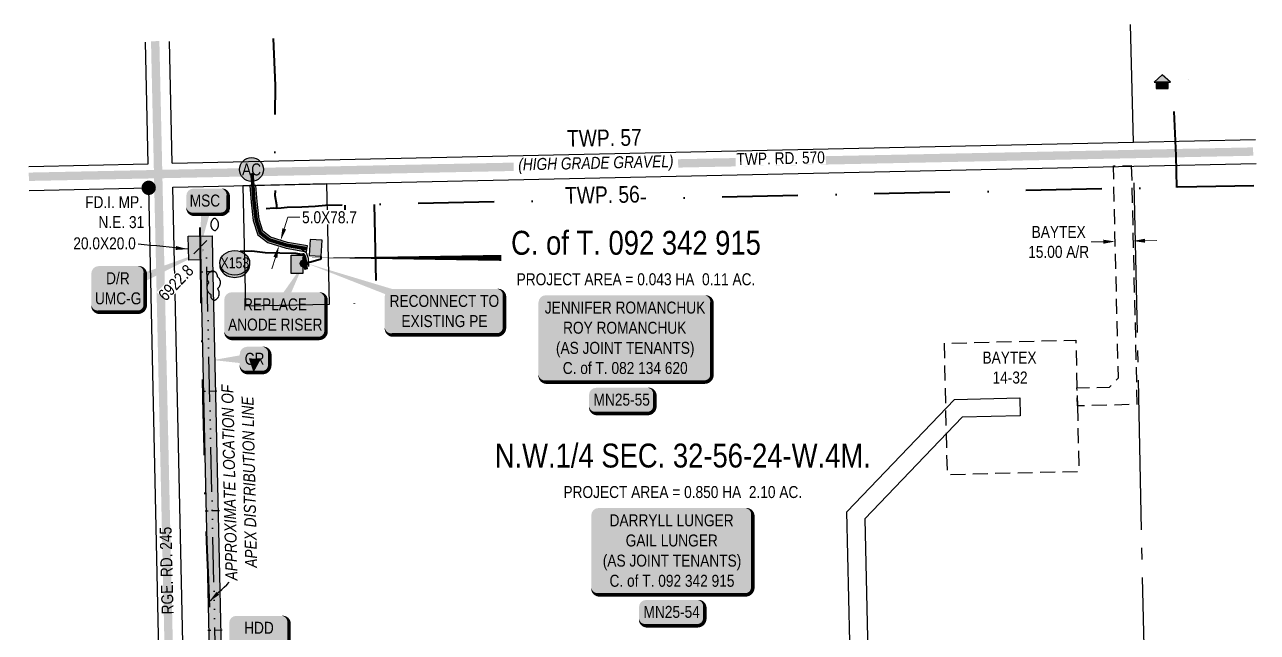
# Model space of a CAD drawing. Extents: x 88833 to 97610, y 5963373 to 5974710.
# Drawn here: x 95415 to 96446, y 5969589 to 5970097 of the extents above; entities that cross this region are included whole.
import ezdxf
from ezdxf.enums import TextEntityAlignment as Align

# ---------------------------------------------------------------- set-up
doc = ezdxf.new("R2010")
doc.units = 0
doc.header["$LTSCALE"] = 5
doc.header["$PDSIZE"] = 5
for name, pattern in [('0', [1, 1, 0]), ('COOP2', [10, 5, -1, 0, -1, 0, -1, 0, -1, 0, -1]), ('DASHDOT', [25.4, 12.7, -6.35, 0, -6.35]), ('foc-ACCESSROAD', [3.75, 2.5, -1.25]), ('foc-QUARTERLINE', [33, 25, -3, 2, -3]), ('foc-TIELINE', [1.875, 1.25, -0.625])]:
    doc.linetypes.add(name, pattern=pattern)
doc.layers.get('Defpoints').update_dxf_attribs({"color": 9})
for name, color, linetype in [('AS-OWNER', 7, 'Continuous'), ('AS-RESIDENCE', 14, 'Continuous'), ('AS-ROADS', 254, 'Continuous'), ('AS-SYMBOL', 7, 'Continuous'), ('AS-TELEPHONE', 224, 'foc-TEL'), ('C-SYMBOL', 7, 'Continuous'), ('CG-NOTES', 7, 'Continuous'), ('D-TXT', 6, 'Continuous'), ('F-AR', 190, 'foc-ACCESSROAD'), ('F-RW', 190, 'Continuous'), ('F-WS', 190, 'foc-ACCESSROAD'), ('L-AREAREQUIRED', 7, 'Continuous'), ('L-MON', 1, 'Continuous'), ('L-QSEC', 8, 'foc-QUARTERLINE'), ('L-ROAD-T', 7, 'Continuous'), ('L-SEC', 7, 'Continuous'), ('L-TITLEDB', 4, 'Continuous'), ('P-APEX RECON PAY ITEMS', 240, 'Continuous'), ('P-APEX RECON-10m BUFFER', 51, 'COOP2'), ('P-APEX RECON-LINE LIST', 240, 'Continuous'), ('P-APEX RECON-URBAN', 30, 'COOP2'), ('P-APEX RECON-WORK AREA', 104, 'Continuous'), ('P-BUFFER-PURPLE', 187, 'foc-TIELINE'), ('P-BUFFER-PURPLE-T', 187, 'Continuous'), ('P-CROSSINGS', 250, 'Continuous'), ('T-BUSH', 110, '0')]:
    doc.layers.add(name, color=color, linetype=linetype)
for name, color, linetype, lineweight in [('AS-RECON EXISTING', 151, 'DASHDOT', 40), ('AS-RECON EXISTING-T', 151, 'Continuous', 40), ('F-AR-T', 190, 'Continuous', 9), ('F-WS-T', 190, 'Continuous', 9), ('P-APEX RECON-TWS-T', 104, 'Continuous', 9), ('T-TEXT', 48, 'Continuous', 18)]:
    doc.layers.add(name, color=color, linetype=linetype, lineweight=lineweight)
doc.layers.add('AS-STRUCTURE', color=7, linetype='Continuous', lineweight=30, true_color=0x595959)
doc.layers.add('AS-STRUCTURE-H', color=7, linetype='Continuous', true_color=0xa8a8a8)
doc.styles.add('1.8', font='ARIALN.TTF', dxfattribs={"height": 2})
doc.styles.add('100L', font='ARIALN.TTF', dxfattribs={"height": 10})
doc.styles.add('175L', font='ARIALN.TTF', dxfattribs={"height": 2})
doc.styles.add('80', font='ARIALN.TTF', dxfattribs={"height": 10})
doc.styles.add('80CG', font='ARIALN.TTF', dxfattribs={"height": 10})
doc.styles.add('80L', font='ARIALN.TTF', dxfattribs={"height": 10})
doc.styles.add('80LS', font='ARIALNI.TTF', dxfattribs={"height": 10})
doc.styles.add('Crossing', font='ARIALN.TTF', dxfattribs={"height": 10})
doc.styles.add('foc-LtypeFont', font='ARIALN.TTF', dxfattribs={"height": 7.35})
doc.linetypes.add('foc-TEL', pattern='A,2,-1,["T",foc-LtypeFont,S=0.2,R=0,X=-0.425,Y=-0.75],-1.24,8', length=12.24)
doc.dimstyles.new('Compass 1 000', dxfattribs={"dimtxt": 1.8, "dimasz": 2, "dimexe": 0.2, "dimexo": 0.0625, "dimgap": 0.5, "dimtad": 0, "dimtih": 1, "dimtoh": 1, "dimzin": 0, "dimdsep": 46, "dimtxsty": '1.8', "dimcen": 0.1, "dimse1": 1, "dimse2": 1, "dimclrd": 256, "dimclrt": 256, "dimaunit": 1, "dimadec": 4, "dimazin": 0, "dimtfac": 0.06, "dimtofl": 0, "dimtmove": 0, "dimatfit": 0, "dimfxl": 0.2, "dimtolj": 1, "dimtzin": 0, "dimlwd": -1, "dimarcsym": 0})
doc.dimstyles.new('Compass 5 000', dxfattribs={"dimscale": 5, "dimtxt": 9, "dimasz": 2, "dimexe": 0.2, "dimexo": 0.0625, "dimgap": 0.5, "dimtad": 0, "dimtih": 1, "dimtoh": 1, "dimzin": 0, "dimdsep": 46, "dimtxsty": '80CG', "dimcen": 0.1, "dimse1": 1, "dimse2": 1, "dimclrd": 256, "dimclrt": 256, "dimaunit": 1, "dimadec": 4, "dimazin": 0, "dimtfac": 0.06, "dimtofl": 0, "dimtmove": 0, "dimatfit": 1, "dimfxl": 0.2, "dimtolj": 1, "dimtzin": 0, "dimlwd": -1, "dimarcsym": 0})

# ---------------------------------------------------------------- blocks, each defined once
blk = doc.blocks.new('*U452')
at = {"true_color": 0xffffa8}
h = blk.add_hatch(color=51, dxfattribs=at)
edge = h.paths.add_edge_path()
edge.add_line((-21.5, -11.5), (21.5, -11.5))
edge.add_arc((21.5, -5.5), 6, 270, 360)
edge.add_line((27.5, -5.5), (27.5, 4))
edge.add_arc((21.5, 4), 6, 0, 90)
edge.add_line((21.5, 10), (-21.5, 10))
edge.add_arc((-21.5, 4), 6, 90, 180)
edge.add_line((-27.5, 4), (-27.5, -5.5))
edge.add_arc((-21.5, -5.5), 6, 180, 270)
at = {"color": 240, "flags": 128}
blk.add_lwpolyline([(-21.5, -11.5, 3, 3, 0), (21.5, -11.5, 3, 3, 0.414214), (27.5, -5.5, 3, 3, 0), (27.5, 4, 3, 0, 0.414214), (21.5, 10, 0, 0, 0), (-21.5, 10, 0, 0, 0.414214), (-27.5, 4, 0, 0, 0), (-27.5, -5.5, 0, 3, 0.414214)], format="xyseb", close=True, dxfattribs=at)
for points in [[(-24.7, -8.4, 0, 10, 0), (0, 0, 5, 5, 0)], [(21, -6.9, 0, 10, 0), (0, 0, 5, 5, 0)]]:
    blk.add_lwpolyline(points, format="xyseb", dxfattribs=at)
at = {"color": 4, "style": '80'}
blk.add_attdef('OTHER_001', (-14.7, -5), '', height=10, dxfattribs=at)
blk = doc.blocks.new('*D466')
at = {"layer": 'Defpoints', "color": 0, "transparency": 16777216}
for p in [(96327.3, 5969915.4), (96327.5, 5969906.5), (96342.5, 5969906.9)]:
    blk.add_point(p, dxfattribs=at)
at = {"layer": 'F-AR-T', "transparency": 16777216}
for p, q in [((96317.3, 5969915.2), (96307.3, 5969915)), ((96352.2, 5969916), (96362.2, 5969916.3))]:
    blk.add_line(p, q, dxfattribs=at)
for points in [[(96317.2, 5969916.9), (96317.3, 5969913.5), (96327.3, 5969915.4)], [(96352.2, 5969917.7), (96352.3, 5969914.4), (96342.2, 5969915.8)]]:
    blk.add_solid(points, dxfattribs=at)
at = {"layer": 'F-AR-T', "transparency": 16777216, "insert": (96280, 5969915), "char_height": 10, "attachment_point": 5, "style": '80CG'}
blk.add_mtext('\\A1;BAYTEX\\P15.00 A/R', dxfattribs=at)
blk = doc.blocks.new('*U470')
h = blk.add_hatch(color=59)
edge = h.paths.add_edge_path()
edge.add_line((-61.5, -37), (61.5, -37))
edge.add_arc((61.5, -31), 6, 270, 360)
edge.add_line((67.5, -31), (67.5, 29.5))
edge.add_arc((61.5, 29.5), 6, 0, 90)
edge.add_line((61.5, 35.5), (-61.5, 35.5))
edge.add_arc((-61.5, 29.5), 6, 90, 180)
edge.add_line((-67.5, 29.5), (-67.5, -31))
edge.add_arc((-61.5, -31), 6, 180, 270)
at = {"color": 1, "flags": 128}
blk.add_lwpolyline([(-61.5, -37, 3, 3, 0), (61.5, -37, 3, 3, 0.414214), (67.5, -31, 3, 3, 0), (67.5, 29.5, 3, 0, 0.414214), (61.5, 35.5, 0, 0, 0), (-61.5, 35.5, 0, 0, 0.414214), (-67.5, 29.5, 0, 0, 0), (-67.5, -31, 0, 3, 0.414214)], format="xyseb", close=True, dxfattribs=at)
blk.add_lwpolyline([(-43.2, -20, 0, 7.5, 0), (0, 0, 0, 0, 0)], format="xyseb", dxfattribs=at)
at = {"color": 1, "style": '80'}
blk.add_attdef('ENTER_TEXT_001', (-36, -5), '', height=10, dxfattribs=at)
blk = doc.blocks.new('res_occ')
for points in [[(0.1, 0.89), (-1.26, -0.37), (1.46, -0.37)], [(-0.9, -1.43), (1.1, -1.43), (1.1, -0.37), (-0.9, -0.37)]]:
    blk.add_hatch(color=14).paths.add_polyline_path(points)
at = {"color": 14}
for points in [[(0.1, 0.89), (-1.26, -0.37), (1.46, -0.37)], [(-0.9, -1.43), (1.1, -1.43), (1.1, -0.37), (-0.9, -0.37)]]:
    blk.add_lwpolyline(points, close=True, dxfattribs=at)
blk = doc.blocks.new('*U469')
h = blk.add_hatch(color=59)
edge = h.paths.add_edge_path()
edge.add_line((-66.5, -37), (66.5, -37))
edge.add_arc((66.5, -31), 6, 270, 360)
edge.add_line((72.5, -31), (72.5, 29.5))
edge.add_arc((66.5, 29.5), 6, 0, 90)
edge.add_line((66.5, 35.5), (-66.5, 35.5))
edge.add_arc((-66.5, 29.5), 6, 90, 180)
edge.add_line((-72.5, 29.5), (-72.5, -31))
edge.add_arc((-66.5, -31), 6, 180, 270)
at = {"color": 1, "flags": 128}
blk.add_lwpolyline([(-66.5, -37, 3, 3, 0), (66.5, -37, 3, 3, 0.414214), (72.5, -31, 3, 3, 0), (72.5, 29.5, 3, 0, 0.414214), (66.5, 35.5, 0, 0, 0), (-66.5, 35.5, 0, 0, 0.414214), (-72.5, 29.5, 0, 0, 0), (-72.5, -31, 0, 3, 0.414214)], format="xyseb", close=True, dxfattribs=at)
blk.add_lwpolyline([(-43.2, -20, 0, 7.5, 0), (0, 0, 0, 0, 0)], format="xyseb", dxfattribs=at)
at = {"color": 1, "style": '80'}
blk.add_attdef('ENTER_TEXT_001', (-36, -5), '', height=10, dxfattribs=at)
blk = doc.blocks.new('fdia')
at = {"color": 255, "const_width": 1}
blk.add_lwpolyline([(-0.5, 0, 1), (0.5, 0, 1)], format="xyb", close=True, dxfattribs=at)
blk = doc.blocks.new('Fdiaa')
blk.add_blockref('fdia', (0, 0))
blk = doc.blocks.new('fdib')
at = {"color": 1, "const_width": 1.6}
blk.add_lwpolyline([(-0.4, 0, 1), (0.4, 0, 1)], format="xyb", close=True, dxfattribs=at)
at = {"color": 1}
blk.add_circle((0, 0), 0.8, dxfattribs=at)
blk = doc.blocks.new('Fdibb')
blk.add_blockref('fdib', (0, 0))
blk = doc.blocks.new('fdicc')
for name in ['Fdibb', 'Fdiaa']:
    blk.add_blockref(name, (0, 0))
blk = doc.blocks.new('FDI')
blk.add_blockref('fdicc', (0, 0))
blk = doc.blocks.new('*U1083')
at = {"true_color": 0xffffa8}
h = blk.add_hatch(color=51, dxfattribs=at)
edge = h.paths.add_edge_path()
edge.add_line((-19, -20), (19, -20))
edge.add_arc((19, -14), 6, 270, 360)
edge.add_line((25, -14), (25, 12.5))
edge.add_arc((19, 12.5), 6, 0, 90)
edge.add_line((19, 18.5), (-19, 18.5))
edge.add_arc((-19, 12.5), 6, 90, 180)
edge.add_line((-25, 12.5), (-25, -14))
edge.add_arc((-19, -14), 6, 180, 270)
at = {"color": 240, "flags": 128}
blk.add_lwpolyline([(-19, -20, 3, 3, 0), (19, -20, 3, 3, 0.414214), (25, -14, 3, 3, 0), (25, 12.5, 3, 0, 0.414214), (19, 18.5, 0, 0, 0), (-19, 18.5, 0, 0, 0.414214), (-25, 12.5, 0, 0, 0), (-25, -14, 0, 3, 0.414214)], format="xyseb", close=True, dxfattribs=at)
for points in [[(-10.6, 7.5, 0, 10, 0), (0, 0, 5, 5, 0)], [(-36.1, -36.1, 0, 10, 0), (0, 0, 5, 5, 0)]]:
    blk.add_lwpolyline(points, format="xyseb", dxfattribs=at)
at = {"color": 4, "style": '80'}
blk.add_attdef('OTHER_001', (-14.7, -5), '', height=10, dxfattribs=at)
blk = doc.blocks.new('*U1085')
at = {"true_color": 0xffffa8}
h = blk.add_hatch(color=51, dxfattribs=at)
edge = h.paths.add_edge_path()
edge.add_line((-44, -20), (44, -20))
edge.add_arc((44, -14), 6, 270, 360)
edge.add_line((50, -14), (50, 12.5))
edge.add_arc((44, 12.5), 6, 0, 90)
edge.add_line((44, 18.5), (-44, 18.5))
edge.add_arc((-44, 12.5), 6, 90, 180)
edge.add_line((-50, 12.5), (-50, -14))
edge.add_arc((-44, -14), 6, 180, 270)
at = {"color": 240, "flags": 128}
for points in [[(-115.6, 40, 0, 10, 0), (0, 0, 5, 5, 0)], [(-10.6, 7.5, 0, 10, 0), (0, 0, 5, 5, 0)]]:
    blk.add_lwpolyline(points, format="xyseb", dxfattribs=at)
blk.add_lwpolyline([(-44, -20, 3, 3, 0), (44, -20, 3, 3, 0.414214), (50, -14, 3, 3, 0), (50, 12.5, 3, 0, 0.414214), (44, 18.5, 0, 0, 0), (-44, 18.5, 0, 0, 0.414214), (-50, 12.5, 0, 0, 0), (-50, -14, 0, 3, 0.414214)], format="xyseb", close=True, dxfattribs=at)
at = {"color": 4, "style": '80'}
blk.add_attdef('OTHER_001', (-14.7, -5), '', height=10, dxfattribs=at)
blk = doc.blocks.new('*U1086')
at = {"true_color": 0xffffa8}
h = blk.add_hatch(color=51, dxfattribs=at)
edge = h.paths.add_edge_path()
edge.add_line((-36.5, -20), (36.5, -20))
edge.add_arc((36.5, -14), 6, 270, 360)
edge.add_line((42.5, -14), (42.5, 12.5))
edge.add_arc((36.5, 12.5), 6, 0, 90)
edge.add_line((36.5, 18.5), (-36.5, 18.5))
edge.add_arc((-36.5, 12.5), 6, 90, 180)
edge.add_line((-42.5, 12.5), (-42.5, -14))
edge.add_arc((-36.5, -14), 6, 180, 270)
at = {"color": 240, "flags": 128}
for points in [[(23.9, 42.5, 0, 10, 0), (0, 0, 5, 5, 0)], [(-10.6, 7.5, 0, 10, 0), (0, 0, 5, 5, 0)]]:
    blk.add_lwpolyline(points, format="xyseb", dxfattribs=at)
blk.add_lwpolyline([(-36.5, -20, 3, 3, 0), (36.5, -20, 3, 3, 0.414214), (42.5, -14, 3, 3, 0), (42.5, 12.5, 3, 0, 0.414214), (36.5, 18.5, 0, 0, 0), (-36.5, 18.5, 0, 0, 0.414214), (-42.5, 12.5, 0, 0, 0), (-42.5, -14, 0, 3, 0.414214)], format="xyseb", close=True, dxfattribs=at)
at = {"color": 4, "style": '80'}
blk.add_attdef('OTHER_001', (-14.7, -5), '', height=10, dxfattribs=at)
blk = doc.blocks.new('RISER')
h = blk.add_hatch(color=255)
h.dxf.hatch_style = 1
edge = h.paths.add_edge_path()
edge.add_arc((0, 0), 0.7, 0, 360)
blk.add_hatch(color=13).paths.add_polyline_path([(0.58, -0.15), (-0.58, -0.15, 0.774597)])
at = {"color": 13}
blk.add_line((-0.58, -0.15), (0.58, -0.15), dxfattribs=at)
blk.add_circle((0, 0), 0.6, dxfattribs=at)
blk = doc.blocks.new('*U1087')
at = {"true_color": 0xffffa8}
h = blk.add_hatch(color=51, dxfattribs=at)
edge = h.paths.add_edge_path()
edge.add_line((-16.5, -20), (16.5, -20))
edge.add_arc((16.5, -14), 6, 270, 360)
edge.add_line((22.5, -14), (22.5, 12.5))
edge.add_arc((16.5, 12.5), 6, 0, 90)
edge.add_line((16.5, 18.5), (-16.5, 18.5))
edge.add_arc((-16.5, 12.5), 6, 90, 180)
edge.add_line((-22.5, 12.5), (-22.5, -14))
edge.add_arc((-16.5, -14), 6, 180, 270)
at = {"color": 240, "flags": 128}
for points in [[(71.9, 30.9, 0, 10, 0), (0, 0, 5, 5, 0)], [(-10.6, 7.5, 0, 10, 0), (0, 0, 5, 5, 0)]]:
    blk.add_lwpolyline(points, format="xyseb", dxfattribs=at)
blk.add_lwpolyline([(-16.5, -20, 3, 3, 0), (16.5, -20, 3, 3, 0.414214), (22.5, -14, 3, 3, 0), (22.5, 12.5, 3, 0, 0.414214), (16.5, 18.5, 0, 0, 0), (-16.5, 18.5, 0, 0, 0.414214), (-22.5, 12.5, 0, 0, 0), (-22.5, -14, 0, 3, 0.414214)], format="xyseb", close=True, dxfattribs=at)
at = {"color": 4, "style": '80'}
blk.add_attdef('OTHER_001', (-14.7, -5), '', height=10, dxfattribs=at)
blk = doc.blocks.new('*U1088')
at = {"true_color": 0xffffa8}
h = blk.add_hatch(color=51, dxfattribs=at)
edge = h.paths.add_edge_path()
edge.add_line((-11.5, -11.5), (11.5, -11.5))
edge.add_arc((11.5, -5.5), 6, 270, 360)
edge.add_line((17.5, -5.5), (17.5, 4))
edge.add_arc((11.5, 4), 6, 0, 90)
edge.add_line((11.5, 10), (-11.5, 10))
edge.add_arc((-11.5, 4), 6, 90, 180)
edge.add_line((-17.5, 4), (-17.5, -5.5))
edge.add_arc((-11.5, -5.5), 6, 180, 270)
at = {"color": 240, "flags": 128}
blk.add_lwpolyline([(-11.5, -11.5, 3, 3, 0), (11.5, -11.5, 3, 3, 0.414214), (17.5, -5.5, 3, 3, 0), (17.5, 4, 3, 0, 0.414214), (11.5, 10, 0, 0, 0), (-11.5, 10, 0, 0, 0.414214), (-17.5, 4, 0, 0, 0), (-17.5, -5.5, 0, 3, 0.414214)], format="xyseb", close=True, dxfattribs=at)
for points in [[(-10.6, 7.5, 0, 10, 0), (0, 0, 5, 5, 0)], [(-5.9, -39.1, 0, 10, 0), (0, 0, 5, 5, 0)]]:
    blk.add_lwpolyline(points, format="xyseb", dxfattribs=at)
at = {"color": 4, "style": '80'}
blk.add_attdef('OTHER_001', (-14.7, -5), '', height=10, dxfattribs=at)
blk = doc.blocks.new('xing2')
h = blk.add_hatch(color=50)
h.dxf.hatch_style = 1
edge = h.paths.add_edge_path()
edge.add_ellipse((0, 0), major_axis=(-12.5, 0), ratio=0.816297, start_angle=0, end_angle=360)
h = blk.add_hatch(color=250)
h.dxf.hatch_style = 1
edge = h.paths.add_edge_path()
edge.add_ellipse((0, -2), major_axis=(-12.5, 0), ratio=0.816297, start_angle=0, end_angle=180)
edge.add_line((12.5, -2), (12.5, 0))
edge.add_ellipse((0, 0), major_axis=(-12.5, 0), ratio=0.816297, start_angle=0, end_angle=180, ccw=False)
edge.add_line((-12.5, 0), (-12.5, -2))
at = {"color": 250}
blk.add_ellipse((0, 0), major_axis=(-12.5, 0), ratio=0.816297, dxfattribs=at)
blk.add_ellipse((0, -2), major_axis=(-12.5, 0), ratio=0.816297, start_param=0, end_param=3.141593, dxfattribs=at)
at = {"color": 250, "style": 'Crossing'}
blk.add_attdef('CROSSING', text='', height=9, dxfattribs=at).set_placement((0.1, 0), align=Align.MIDDLE_CENTER)
at = {"color": 250, "style": 'Crossing', "flags": 1}
for tag, p in [('OWNER', (0.1, -12.5)), ('DESCRIPTION', (0.1, -25.8)), ('LOCATION', (0.1, -39.3)), ('DWG_REF', (0.1, -52.8))]:
    blk.add_attdef(tag, text='', height=9, dxfattribs=at).set_placement(p, align=Align.MIDDLE_CENTER)
blk = doc.blocks.new('*U1081')
at = {"true_color": 0xffffa8}
h = blk.add_hatch(color=51, dxfattribs=at)
edge = h.paths.add_edge_path()
edge.add_line((-6.5, -11.5), (6.5, -11.5))
edge.add_arc((6.5, -5.5), 6, 270, 360)
edge.add_line((12.5, -5.5), (12.5, 4))
edge.add_arc((6.5, 4), 6, 0, 90)
edge.add_line((6.5, 10), (-6.5, 10))
edge.add_arc((-6.5, 4), 6, 90, 180)
edge.add_line((-12.5, 4), (-12.5, -5.5))
edge.add_arc((-6.5, -5.5), 6, 180, 270)
at = {"color": 240, "flags": 128}
blk.add_lwpolyline([(-6.5, -11.5, 3, 3, 0), (6.5, -11.5, 3, 3, 0.414214), (12.5, -5.5, 3, 3, 0), (12.5, 4, 3, 0, 0.414214), (6.5, 10, 0, 0, 0), (-6.5, 10, 0, 0, 0.414214), (-12.5, 4, 0, 0, 0), (-12.5, -5.5, 0, 3, 0.414214)], format="xyseb", close=True, dxfattribs=at)
for points in [[(-34.8, -1.1, 0, 10, 0), (0, 0, 5, 5, 0)], [(-1, -11.4, 0, 10, 0), (0, 0, 5, 5, 0)]]:
    blk.add_lwpolyline(points, format="xyseb", dxfattribs=at)
at = {"color": 4, "style": '80'}
blk.add_attdef('OTHER_001', (-14.7, -5), '', height=10, dxfattribs=at)
blk = doc.blocks.new('*D1235')
at = {"layer": 'Defpoints', "color": 0, "transparency": 16777216}
for p in [(95626.5, 5969912.1), (95628, 5969916.9), (95629.5, 5969916.4)]:
    blk.add_point(p, dxfattribs=at)
at = {"layer": 'P-APEX RECON-TWS-T', "transparency": 16777216}
for p, q in [((95632.5, 5969926), (95635.4, 5969935.6)), ((95635.4, 5969935.6), (95645.4, 5969935.6)), ((95625.1, 5969902.1), (95622.1, 5969892.6))]:
    blk.add_line(p, q, dxfattribs=at)
for points in [[(95630.9, 5969926.5), (95634.1, 5969925.5), (95629.5, 5969916.4)], [(95623.5, 5969902.6), (95626.7, 5969901.6), (95628, 5969911.7)]]:
    blk.add_solid(points, dxfattribs=at)
at = {"layer": 'P-APEX RECON-TWS-T', "transparency": 16777216, "insert": (95670.3, 5969935.6), "char_height": 10, "attachment_point": 5, "style": '80CG', "bg_fill": 3, "box_fill_scale": 1.1, "bg_fill_color": 256, "bg_fill_true_color": 13158600, "bg_fill_transparency": 0}
blk.add_mtext('\\A1;5.0X78.7', dxfattribs=at)
blk = doc.blocks.new('Access_Point')
h = blk.add_hatch(color=255)
h.dxf.hatch_style = 1
edge = h.paths.add_edge_path()
edge.add_arc((0, 0), 9.99, 0, 360)
at = {"color": 170}
blk.add_circle((0, 0), 9.99, dxfattribs=at)
at = {"color": 170, "style": '175L'}
blk.add_text('AC', height=10, dxfattribs=at).set_placement((0, 0), align=Align.MIDDLE_CENTER)

msp = doc.modelspace()

# ---------------------------------------------------------------- hatches: boundary and pattern name
at = {"layer": 'AS-STRUCTURE-H'}
h = msp.add_hatch(color=256, dxfattribs=at)
h.dxf.hatch_style = 1
h.paths.add_polyline_path([(95653.284, 5969903.703), (95663.398, 5969903.129), (95664.156, 5969916.484), (95654.041, 5969917.057)])
h = msp.add_hatch(color=256, dxfattribs=at)
h.dxf.hatch_style = 1
h.paths.add_polyline_path([(95648.088, 5969888.596), (95638.246, 5969888.697), (95638.403, 5969904.022), (95648.244, 5969903.921)])
at = {"layer": 'P-APEX RECON-10m BUFFER', "transparency": 33554687}
h = msp.add_hatch(color=256, dxfattribs=at)
h.dxf.hatch_style = 1
h.paths.add_polyline_path([(95603.751, 5969962.124), (95604.758, 5969948.231), (95606.628, 5969932.812), (95610.423, 5969920.937), (95618.725, 5969914.543), (95634.163, 5969909.777), (95651.01, 5969906.884), (95651.855, 5969911.808), (95635.327, 5969914.646), (95621.06, 5969919.051), (95614.707, 5969923.943), (95611.531, 5969933.883), (95609.732, 5969948.713), (95608.752, 5969962.234)])
h = msp.add_hatch(color=256, dxfattribs=at)
h.dxf.hatch_style = 1
h.paths.add_polyline_path([(95572.62, 5969900.256), (95580.137, 5969561.034), (95585.131, 5969561.147), (95585.583, 5969541.168), (95580.584, 5969541.055), (95581.072, 5969519.603), (95586.067, 5969519.716), (95586.518, 5969499.737), (95581.515, 5969499.624), (95588.056, 5969200.19), (95593.051, 5969200.303), (95593.502, 5969180.324), (95588.492, 5969180.211), (95588.879, 5969162.396), (95578.889, 5969162.174), (95578.502, 5969179.985), (95573.523, 5969179.873), (95573.072, 5969199.852), (95578.067, 5969199.965), (95571.525, 5969499.398), (95566.539, 5969499.286), (95566.088, 5969519.265), (95571.083, 5969519.378), (95570.863, 5969529.019), (95548.694, 5969528.533), (95548.585, 5969533.528), (95570.749, 5969534.013), (95570.594, 5969540.829), (95565.604, 5969540.717), (95565.152, 5969560.696), (95570.147, 5969560.808), (95562.63, 5969900.034), (95552.64, 5969899.813), (95552.198, 5969919.792), (95572.177, 5969920.235)])
h = msp.add_hatch(color=256, dxfattribs=at)
h.dxf.hatch_style = 1
h.paths.add_polyline_path([(95650.147, 5969902.28), (95651.781, 5969892.423), (95649.662, 5969892.071), (95648.028, 5969901.929)])

# ---------------------------------------------------------------- linework, layer by layer
at = {"layer": 'AS-RECON EXISTING', "flags": 128}
for points in [[(95623.26, 5970085.149), (95624.836, 5970045.743), (95624.451, 5969977.329), (95624.724, 5969968.815), (95624.946, 5969961.021), (95624.644, 5969953.939), (95625.939, 5969945.965), (95625.875, 5969944.121), (95625.924, 5969942.977)], [(96378.895, 5969960.67), (96378.293, 5969987.237), (96376.455, 5970025.948), (96389.421, 5970040.686), (96388.227, 5970060.742)], [(95707.631, 5969946.367), (95709.252, 5969870.879), (95674.477, 5969856.705)], [(95683.108, 5969945.845), (95683.342, 5969930.116)], [(95648.826, 5969896.933), (95650.963, 5969897.285), (95650.771, 5969899.435), (95650.531, 5969901.215), (95650.074, 5969903.141), (95649.105, 5969904.714), (95647.94, 5969904.816), (95646.854, 5969904.625), (95642.56, 5969905.27), (95628.772, 5969905.632), (95616.594, 5969905.95), (95605.441, 5969907.253), (95594.845, 5969906.957), (95579.065, 5969907.023), (95566.469, 5969907.214), (95565.648, 5969907.192), (95562.128, 5969907.098)]]:
    msp.add_lwpolyline(points, dxfattribs=at)
at = {"layer": 'AS-RECON EXISTING', "color": 240, "flags": 128}
msp.add_lwpolyline([(95648.695, 5969897.637), (95652.607, 5969898.113), (95654.673, 5969898.331), (95663.344, 5969900.971), (95663.264, 5969902.728)], dxfattribs=at)
at = {"layer": 'AS-ROADS', "flags": 128}
for points, const_width in [([(95670.906, 5963393.096), (95651.052, 5964316.405), (95634.466, 5965117.395), (95616.088, 5965910.258), (95601.476, 5966746.266), (95571.822, 5967965.841), (95524.575, 5970082.852)], 7), ([(95418.931, 5969969.502), (96442.624, 5969990.568)], 7), ([(95651.433, 5969909.346), (95634.745, 5969912.212), (95619.893, 5969916.797), (95612.565, 5969922.44), (95609.079, 5969933.348), (95607.245, 5969948.472), (95605.5, 5969972.543)], 2.998)]:
    msp.add_lwpolyline(points, dxfattribs=dict(at, const_width=const_width))
at = {"layer": 'AS-STRUCTURE'}
msp.add_lwpolyline([(95653.284, 5969903.703), (95663.398, 5969903.129), (95664.156, 5969916.484), (95654.041, 5969917.057)], close=True, dxfattribs=at)
at = {"layer": 'AS-TELEPHONE', "flags": 128}
msp.add_lwpolyline([(95645.485, 5969910.212), (95650.854, 5969906.332), (95652.376, 5969901.384), (95652.638, 5969896.964), (95652.77, 5969894.621)], dxfattribs=at)
at = {"layer": 'C-SYMBOL', "color": 3, "flags": 128}
msp.add_lwpolyline([(95653.542, 5969901.703, 0, 5, 0), (95813.901, 5969901.703, 0, 0, 0)], format="xyseb", dxfattribs=at)
at = {"layer": 'F-AR', "flags": 128}
msp.add_lwpolyline([(96340.759, 5969978.911), (96345.473, 5969779.147), (96295.677, 5969777.971), (96295.323, 5969792.967), (96322.626, 5969793.612), (96329.947, 5969801.286), (96325.763, 5969978.582)], close=True, dxfattribs=at)
at = {"layer": 'F-RW', "flags": 128}
msp.add_lwpolyline([(96129.422, 5969173.405), (96134.416, 5969173.516), (96139.397, 5968951.651), (96119.418, 5968951.208), (96114.416, 5969174.058), (96106.436, 5969529.411), (95906.083, 5969524.815), (95905.735, 5969539.804), (96106.099, 5969544.4), (96102.844, 5969689.344), (96192.853, 5969783.439), (96247.609, 5969784.648), (96247.94, 5969769.664), (96199.392, 5969768.592), (96117.968, 5969683.467)], close=True, dxfattribs=at)
at = {"layer": 'F-WS', "flags": 128}
msp.add_lwpolyline([(96295.677, 5969777.971), (96296.975, 5969722.987), (96187.005, 5969720.392), (96184.41, 5969830.361), (96294.38, 5969832.956), (96295.677, 5969777.971)], dxfattribs=at)
at = {"layer": 'L-QSEC', "flags": 128}
for points in [[(96342.493, 5969998.47), (96340.113, 5970096.661)], [(96359.827, 5969179.527), (96342.934, 5969978.354)]]:
    msp.add_lwpolyline(points, dxfattribs=at)
at = {"layer": 'L-SEC', "flags": 128}
for points in [[(95518.68, 5969980.366), (95516.488, 5970082.094)], [(95538.766, 5969980.802), (95536.576, 5970082.448)], [(96342.493, 5969998.47), (96444.572, 5970000.709)], [(95418.825, 5969978.157), (95518.68, 5969980.366)], [(95539.224, 5969960.707), (96342.934, 5969978.354)], [(96342.934, 5969978.354), (96445, 5969980.593)], [(95419.259, 5969958.058), (95519.125, 5969960.267)], [(95536.655, 5969160.249), (95519.125, 5969960.267)], [(95556.754, 5969160.689), (95539.224, 5969960.707)]]:
    msp.add_lwpolyline(points, dxfattribs=at)
at = {"layer": 'L-TITLEDB', "flags": 128}
msp.add_lwpolyline([(95597.955, 5969961.997), (95600.161, 5969861.524), (95670.188, 5969863.061), (95667.982, 5969963.535)], close=True, dxfattribs=at)
at = {"layer": 'P-APEX RECON-URBAN', "ltscale": 1.5, "flags": 128}
msp.add_lwpolyline([(95648.845, 5969897), (95650.964, 5969897.351)], dxfattribs=at)
at = {"layer": 'P-APEX RECON-WORK AREA', "flags": 128}
for points in [[(95603.751, 5969962.124), (95604.758, 5969948.231), (95606.628, 5969932.812), (95610.423, 5969920.937), (95618.725, 5969914.543), (95634.163, 5969909.777), (95651.01, 5969906.884), (95651.855, 5969911.808), (95635.327, 5969914.646), (95621.06, 5969919.051), (95614.707, 5969923.943), (95611.531, 5969933.883), (95609.732, 5969948.713), (95608.752, 5969962.234)], [(95650.147, 5969902.28), (95651.781, 5969892.423), (95649.662, 5969892.071), (95648.028, 5969901.929)]]:
    msp.add_lwpolyline(points, close=True, dxfattribs=at)
at = {"layer": 'P-BUFFER-PURPLE'}
for p, q in [((95567.708, 5969916.278), (95556.667, 5969904.715)), ((95573.845, 5969890.079), (95561.857, 5969889.814)), ((95580.486, 5969590.391), (95568.498, 5969590.126))]:
    msp.add_line(p, q, dxfattribs=at)
at = {"layer": 'T-BUSH', "flags": 128}
for points in [[(95574.45, 5969924.295, 0.52056705), (95575.544, 5969934.079, 0.52056705), (95572.8, 5969933.811, 0.52056705)], [(95574.37, 5969866.333, 0.52056705), (95576.595, 5969876.026, 0.52056705), (95576.515, 5969886.018, 0.52056705), (95571.723, 5969890.521, 0.52056705), (95569.514, 5969881, 0.52056705), (95571.239, 5969871.203, 0.52056705)]]:
    msp.add_lwpolyline(points, format="xyb", close=True, dxfattribs=at)

# ---------------------------------------------------------------- block references
at = {"layer": 'AS-OWNER', "color": 5}
ref = msp.add_blockref('*U469', (95917.573, 5969834.902), dxfattribs=at)
ref.add_attrib('ENTER_TEXT_001', 'JENNIFER ROMANCHUK', (95850.298, 5969855.164), dxfattribs={"layer": '0', "color": 1, "height": 10, "style": '80'})
ref.add_attrib('ENTER_TEXT_002', 'ROY ROMANCHUK', (95865.599, 5969838.32), dxfattribs={"layer": '0', "color": 1, "height": 10, "style": '80'})
ref.add_attrib('ENTER_TEXT_003', '(AS JOINT TENANTS)', (95859.664, 5969821.476), dxfattribs={"layer": '0', "color": 1, "height": 10, "style": '80'})
ref.add_attrib('ENTER_TEXT_004', 'C. of T. 082 134 620', (95865.353, 5969804.632), dxfattribs={"layer": '0', "color": 1, "height": 10, "style": '80'})
ref = msp.add_blockref('*U470', (95956.725, 5969657.04), dxfattribs=at)
ref.add_attrib('ENTER_TEXT_001', 'DARRYLL LUNGER', (95904.504, 5969677.302), dxfattribs={"layer": '0', "color": 1, "height": 10, "style": '80'})
ref.add_attrib('ENTER_TEXT_002', 'GAIL LUNGER', (95917.973, 5969660.458), dxfattribs={"layer": '0', "color": 1, "height": 10, "style": '80'})
ref.add_attrib('ENTER_TEXT_003', '(AS JOINT TENANTS)', (95898.815, 5969643.614), dxfattribs={"layer": '0', "color": 1, "height": 10, "style": '80'})
ref.add_attrib('ENTER_TEXT_004', 'C. of T. 092 342 915', (95904.46, 5969626.77), dxfattribs={"layer": '0', "color": 1, "height": 10, "style": '80'})
at = {"layer": 'AS-RESIDENCE', "xscale": 5, "yscale": 5, "zscale": 5}
msp.add_blockref('res_occ', (96366.148, 5970050.33), dxfattribs=at)
at = {"layer": 'CG-NOTES', "xscale": 0.9992045070000001, "yscale": 0.9992045070000001, "zscale": 0.9992045070000001}
msp.add_blockref('Access_Point', (95605.152, 5969975.625), dxfattribs=at)
at = {"layer": 'L-MON', "color": 5, "xscale": 5, "yscale": 5, "zscale": 5}
msp.add_blockref('FDI', (95519.125, 5969960.267), dxfattribs=at)
at = {"layer": 'P-APEX RECON PAY ITEMS'}
msp.add_blockref('*U1088', (95568.13, 5969949.621), dxfattribs=at).add_auto_attribs({'OTHER_001': 'MSC'})
ref = msp.add_blockref('*U1087', (95493.732, 5969876.292), dxfattribs=at)
ref.add_attrib('OTHER_001', 'D/R', (95483.521, 5969879.714), dxfattribs={"layer": '0', "color": 4, "height": 10, "style": '80'})
ref.add_attrib('OTHER_002', 'UMC-G', (95474.237, 5969862.87), dxfattribs={"layer": '0', "color": 4, "height": 10, "style": '80'})
ref = msp.add_blockref('*U1083', (95611.472, 5969583.961), dxfattribs=at)
ref.add_attrib('OTHER_001', 'HDD', (95598.944, 5969587.469), dxfattribs={"layer": '0', "color": 4, "height": 10, "style": '80'})
ref.add_attrib('OTHER_002', 'PLW/CR', (95588.839, 5969570.625), dxfattribs={"layer": '0', "color": 4, "height": 10, "style": '80'})
at = {"layer": 'P-APEX RECON-LINE LIST'}
ref = msp.add_blockref('*U452', (95914.835, 5969783.125), dxfattribs=at)
ref.add_attrib('OTHER_001', 'MN25-55', (95891.093, 5969778.19), dxfattribs={"layer": '0', "color": 4, "height": 10, "style": '80'})
ref = msp.add_blockref('*U452', (95956.578, 5969605.696), dxfattribs=at)
ref.add_attrib('OTHER_001', 'MN25-54', (95932.88, 5969600.761), dxfattribs={"layer": '0', "color": 4, "height": 10, "style": '80'})
at = {"layer": 'P-CROSSINGS', "xscale": 0.9992045070000001, "yscale": 0.9992045070000001, "zscale": 0.9992045070000001}
msp.add_blockref('xing2', (95591.076, 5969897.573), dxfattribs=at).add_auto_attribs({'CROSSING': 'X153'})

# ---------------------------------------------------------------- texts
at = {"layer": 'C-SYMBOL', "color": 3, "style": '175L'}
for s, p in [('C. of T. 092 342 915', (95926.574, 5969898.31)), ('N.W.1/4 SEC. 32-56-24-W.4M.', (95965.725, 5969720.448))]:
    msp.add_text(s, height=20, dxfattribs=at).set_placement(p, align=Align.BOTTOM_CENTER)
at = {"layer": 'D-TXT', "color": 3, "insert": (95868.842, 5970008.476), "char_height": 14, "attachment_point": 1, "rotation": 1.014592, "style": '80L'}
msp.add_mtext_dynamic_manual_height_columns('TWP. 57', width=101.3954, gutter_width=47.5, heights=[0], dxfattribs=at)
at = {"layer": 'F-WS-T', "insert": (96219.871, 5969823.345), "char_height": 10, "attachment_point": 1, "style": '100L'}
msp.add_mtext_dynamic_manual_height_columns('\\pi-3.5722;BAYTEX\\P\\pi4.8384;14-32', width=37.13933, gutter_width=55, heights=[0], dxfattribs=at)
at = {"layer": 'L-AREAREQUIRED', "color": 5, "style": '100L'}
for s, p in [('PROJECT AREA = 0.043 HA  0.11 AC.', (95926.574, 5969875.81)), ('PROJECT AREA = 0.850 HA  2.10 AC.', (95965.725, 5969697.948))]:
    msp.add_text(s, height=10, dxfattribs=at).set_placement(p, align=Align.BOTTOM_CENTER)
at = {"layer": 'L-ROAD-T', "insert": (95529.113, 5969640.134), "char_height": 10, "width": 74.18777, "attachment_point": 2, "rotation": 91.409444, "style": '80L'}
msp.add_mtext('RGE. RD. 245', dxfattribs=at)
at = {"layer": 'P-APEX RECON-TWS-T', "insert": (95456.117, 5969918.834), "char_height": 10, "attachment_point": 1, "style": '175L'}
msp.add_mtext_dynamic_manual_height_columns('20.0X20.0', width=49.86126, gutter_width=100, heights=[0], dxfattribs=at)

# ---------------------------------------------------------------- dimensions: what is measured, and where the dimension line sits
at = {"layer": 'F-AR-T', "color": 5}
dim = msp.add_aligned_dim(p1=(96342.459, 5969906.856), p2=(96327.464, 5969906.502), distance=-8.942, text='BAYTEX\\P15.00 A/R', dimstyle='Compass 5 000', dxfattribs=at)
dim.commit()
dim.dimension.update_dxf_attribs({"geometry": '*D466', "text_midpoint": (96279.976, 5969914.97)})

# ---------------------------------------------------------------- leaders
at = {"layer": 'P-APEX RECON-TWS-T', "path_type": 1}
msp.add_leader([(95551.79, 5969908.949), (95510.308, 5969913.259)], dimstyle='Compass 1 000', override={"dimscale": 5, "dimgap": 0.5, "dimtad": 0}, dxfattribs=at)

# ---------------------------------------------------------------- next in the draw order: texts
at = {"layer": 'AS-RECON EXISTING-T', "insert": (95583.398, 5969631.94), "char_height": 10, "attachment_point": 1, "rotation": 91.248156, "style": '100L', "bg_fill": 3, "box_fill_scale": 1.1, "bg_fill_color": 256, "bg_fill_transparency": 0}
msp.add_mtext_dynamic_manual_height_columns('\\pi0.05;{\\fArial Narrow|b0|i1|c0|p34;APPROXIMATE LOCATION OF\\P\\pi10.265;APEX DISTRIBUTION LINE}', width=164.25416, gutter_width=50, heights=[0], dxfattribs=at)
at = {"layer": 'L-MON', "insert": (95461.659, 5969953.282), "char_height": 10, "attachment_point": 1, "style": '100L', "bg_fill": 3, "box_fill_scale": 1.1, "bg_fill_color": 256, "bg_fill_transparency": 0}
msp.add_mtext_dynamic_manual_height_columns('\\pi4.3288;FD.I. MP.\\P\\pi15.529;N.E. 31', width=50.76128, gutter_width=50, heights=[0], dxfattribs=at)
at = {"layer": 'L-ROAD-T', "insert": (96047.48, 5969990.021), "char_height": 10, "width": 73.37422, "attachment_point": 2, "rotation": 1.257924, "style": '80L', "bg_fill": 3, "box_fill_scale": 1.1, "bg_fill_color": 256, "bg_fill_transparency": 0}
msp.add_mtext('TWP. RD. 570', dxfattribs=at)

# ---------------------------------------------------------------- next in the draw order: linework, layer by layer
at = {"layer": 'AS-RECON EXISTING', "flags": 128}
msp.add_lwpolyline([(96443.231, 5969962.04), (96378.895, 5969960.67), (95707.631, 5969946.367), (95683.108, 5969945.845), (95666.958, 5969945.501), (95658.251, 5969944.742), (95647.182, 5969944.051), (95634.907, 5969943.889), (95629.932, 5969943.351), (95625.924, 5969942.977), (95623.874, 5969943.133), (95610.951, 5969942.137), (95606.494, 5969942.055), (95597.206, 5969941.361), (95592.419, 5969940.827), (95580.672, 5969940.54), (95576.622, 5969940.421), (95573.364, 5969940.276), (95571.15, 5969939.985), (95567.82, 5969938.808), (95564.052, 5969935.119), (95562.621, 5969932.773), (95561.948, 5969930.363), (95561.786, 5969924.135), (95562.173, 5969914.174), (95562.187, 5969910.496), (95562.128, 5969907.098), (95562.34, 5969894.745), (95562.727, 5969872.318), (95563.018, 5969855.539), (95563.393, 5969834.961), (95563.732, 5969814.918), (95564.05, 5969799.824), (95564.621, 5969772.164), (95565.486, 5969741.995), (95565.922, 5969719.566), (95566.294, 5969699.871), (95567.014, 5969677.875), (95567.767, 5969657.561), (95568.862, 5969632.244), (95569.81, 5969604.099), (95570.425, 5969587.062), (95570.799, 5969574.212), (95571.068, 5969561.331), (95571.191, 5969537.163), (95571.503, 5969524.172), (95571.828, 5969497.671), (95572.272, 5969469.861), (95572.704, 5969437.183), (95573.03, 5969414.452), (95573.181, 5969384.734), (95573.859, 5969349.801), (95575.282, 5969300.739), (95575.992, 5969282.024), (95576.658, 5969258.38), (95577.212, 5969217.497), (95577.689, 5969197.756), (95578.024, 5969182.103), (95578.109, 5969161.018), (95578.591, 5969154.257), (95578.847, 5969148.568), (95579.133, 5969138.78), (95579.419, 5969121.553), (95580.01, 5969083.4), (95580.375, 5969053.719), (95579.931, 5969040.2), (95580.237, 5969024.39), (95580.838, 5969000.326), (95581.404, 5968967.597), (95582.388, 5968942.039), (95582.655, 5968929.362), (95582.743, 5968906.108), (95583.341, 5968880.99), (95584, 5968866.921), (95584.554, 5968845.975), (95585.091, 5968823.058), (95585.121, 5968804.219), (95585.483, 5968783.866), (95585.925, 5968760.369), (95586.09, 5968745.186), (95586.39, 5968716.821), (95585.999, 5968711.113), (95585.791, 5968708.027), (95586.103, 5968701.286), (95586.188, 5968696.666), (95586.746, 5968692.135), (95587.284, 5968688.19), (95587.292, 5968683.349), (95587.254, 5968676.978), (95587.528, 5968665.2), (95587.938, 5968649.758), (95588.371, 5968641.169), (95588.51, 5968629.919), (95587.839, 5968625.769), (95587.73, 5968613.701), (95586.777, 5968600.947), (95587.476, 5968592.711), (95588.45, 5968588.175), (95589.865, 5968579.125), (95590.257, 5968570.24), (95590.053, 5968555.368), (95590.802, 5968547.414), (95591.537, 5968527.404), (95591.965, 5968513.35), (95592.564, 5968490.741), (95593.309, 5968474.151), (95593.292, 5968474.05), (95593.593, 5968452.621), (95594.035, 5968438.563), (95594.692, 5968420.184), (95594.888, 5968411.14), (95594.735, 5968404.051), (95594.875, 5968392.117), (95595.06, 5968384.28), (95595.074, 5968378.717), (95595.199, 5968377.133), (95594.833, 5968368.585), (95593.721, 5968365.84), (95592.395, 5968364.57), (95586.192, 5968364.109), (95580.61, 5968363.412), (95577.442, 5968363.317), (95568.115, 5968364.39), (95548.704, 5968363.799), (95541.992, 5968364.193), (95538.89, 5968363.974), (95536.295, 5968361.846), (95534.018, 5968354.694), (95533.673, 5968349.216), (95534.033, 5968341.479), (95534.225, 5968334.587), (95533.955, 5968326.028), (95534.099, 5968312.181), (95535.078, 5968296.101), (95534.917, 5968288.722), (95535.746, 5968280.188), (95536.421, 5968268.07), (95536.492, 5968259.798), (95536.905, 5968254.266), (95537.189, 5968242.486), (95537.484, 5968235.142), (95537.802, 5968230.114), (95536.6, 5968221.218), (95537.774, 5968202.662), (95537.671, 5968199.92), (95537.905, 5968191.456), (95537.951, 5968174.37), (95537.788, 5968167.173), (95538.028, 5968155.609), (95538.359, 5968142.728), (95538.507, 5968128.389), (95540.179, 5968117.499), (95539.942, 5968108.001), (95540.029, 5968097.506), (95540.28, 5968086.963), (95540.159, 5968074.889), (95541.054, 5968063.437), (95541.385, 5968051.46), (95541.598, 5968036.652), (95541.979, 5968021.67), (95542.146, 5968006.581), (95542.625, 5967991.489), (95542.931, 5967982.32), (95543.16, 5967973.791), (95543.039, 5967970.532), (95543.193, 5967968.874)], dxfattribs=at)
at = {"layer": 'L-SEC', "flags": 128}
msp.add_lwpolyline([(95538.783, 5969980.823), (96342.493, 5969998.47)], dxfattribs=at)
at = {"layer": 'P-APEX RECON-WORK AREA'}
msp.add_lwpolyline([(95570.147, 5969560.808), (95562.63, 5969900.034), (95552.64, 5969899.813), (95552.198, 5969919.792), (95572.177, 5969920.235), (95572.62, 5969900.256), (95580.137, 5969561.034)], dxfattribs=at)
at = {"layer": 'P-BUFFER-PURPLE'}
for p, q in [((95576.058, 5969790.183), (95564.071, 5969789.918)), ((95578.272, 5969690.287), (95566.284, 5969690.022))]:
    msp.add_line(p, q, dxfattribs=at)

# ---------------------------------------------------------------- next in the draw order: block references
at = {"layer": 'P-APEX RECON PAY ITEMS'}
ref = msp.add_blockref('*U1081', (95607.842, 5969817.366), dxfattribs=at)
ref.add_attrib('OTHER_001', 'CR', (95599.381, 5969812.363), dxfattribs={"layer": '0', "color": 4, "height": 10, "style": '80'})

# ---------------------------------------------------------------- next in the draw order: leaders
at = {"layer": 'AS-RECON EXISTING-T', "path_type": 1}
msp.add_leader([(95569.776, 5969614.334), (95586.529, 5969630.502)], dimstyle='Compass 1 000', override={"dimasz": 10, "dimgap": 0.5, "dimtad": 0}, dxfattribs=at)

# ---------------------------------------------------------------- next in the draw order: texts
at = {"layer": 'D-TXT', "color": 3, "insert": (95867.215, 5969960.901), "char_height": 14, "attachment_point": 1, "rotation": 1.014592, "style": '80L', "bg_fill": 3, "box_fill_scale": 1.1, "bg_fill_color": 256, "bg_fill_transparency": 0}
msp.add_mtext_dynamic_manual_height_columns('TWP. 56', width=61.76483, gutter_width=47.5, heights=[0], dxfattribs=at)
at = {"layer": 'T-TEXT', "insert": (95892.94, 5969986.192), "char_height": 10, "width": 135.50795, "attachment_point": 2, "rotation": 1.257924, "style": '80LS', "bg_fill": 3, "box_fill_scale": 1.1, "bg_fill_color": 256, "bg_fill_transparency": 0}
msp.add_mtext('(HIGH GRADE GRAVEL)', dxfattribs=at)

# ---------------------------------------------------------------- next in the draw order: dimensions: what is measured, and where the dimension line sits
at = {"layer": 'P-APEX RECON-TWS-T'}
dim = msp.add_aligned_dim(p1=(95626.503, 5969912.142), p2=(95627.976, 5969916.916), distance=-1.61, text='5.0X78.7', dimstyle='Compass 5 000', override={"dimtfill": 1}, dxfattribs=at)
dim.commit()
dim.dimension.update_dxf_attribs({"geometry": '*D1235', "text_midpoint": (95670.346, 5969935.551)})

# ---------------------------------------------------------------- next in the draw order: linework, layer by layer
at = {"layer": 'AS-RESIDENCE'}
msp.add_lwpolyline([(95648.088, 5969888.596), (95638.246, 5969888.697), (95638.403, 5969904.022), (95648.244, 5969903.921)], close=True, dxfattribs=at)
at = {"layer": 'P-APEX RECON-URBAN', "ltscale": 1.5, "flags": 128}
msp.add_lwpolyline([(95604.664, 5963883.775), (95600.688, 5963884.065), (95571.901, 5963891.318), (95550.768, 5963922.089), (95550.576, 5963922.388), (95478.967, 5963996.096), (95465.352, 5964311.406), (95468.839, 5964421.135), (95470.649, 5964475.305), (95620.187, 5964480.377), (95611.989, 5964873.285), (95529.082, 5964871.565), (95526.625, 5964991.535), (95665.381, 5964994.31), (95662.79, 5965117.145), (95662.114, 5965146.983), (95828.828, 5965237.722), (95821.659, 5965434.392), (95656.094, 5965431.226), (95637.653, 5966315.61), (95636.831, 5966360.608), (95631.163, 5966670.767), (95630.418, 5966710.155), (95629.286, 5966773.514), (95573.296, 5966772.481), (95562.209, 5967247.76), (95558.533, 5967405.315), (95555.954, 5967515.885), (95553.815, 5967607.121), (95550.488, 5967748.44), (95549.548, 5967788.356), (95547.114, 5967891.755), (95538.108, 5967891.507), (95535.601, 5967998.025), (95514.647, 5968047.887), (95530.424, 5968091.293), (95528.948, 5968153.973), (95524.05, 5968359.55), (95523.447, 5968384.548), (95600.52, 5968386.516), (95597.793, 5968513.781), (95647.557, 5968535.504), (95594.679, 5968659.067), (95594.153, 5968683.607), (95593.146, 5968730.564), (95586.83, 5969025.233), (95585.973, 5969065.243), (95584.576, 5969130.419), (95583.347, 5969187.024), (95576.228, 5969512.869), (95575.431, 5969547.888), (95567.508, 5969905.416), (95562.187, 5969910.496)], dxfattribs=at)

# ---------------------------------------------------------------- next in the draw order: block references
at = {"layer": 'AS-SYMBOL', "xscale": 4.996022535000005, "yscale": 4.996022535000005, "zscale": 4.996022535000005}
msp.add_blockref('RISER', (95648.845, 5969897), dxfattribs=at)
at = {"layer": 'P-APEX RECON PAY ITEMS'}
ref = msp.add_blockref('*U1086', (95624.909, 5969854.384), dxfattribs=at)
ref.add_attrib('OTHER_001', 'REPLACE', (95598.043, 5969857.803), dxfattribs={"layer": '0', "color": 4, "height": 10, "style": '80'})
ref.add_attrib('OTHER_002', 'ANODE RISER', (95585.53, 5969840.959), dxfattribs={"layer": '0', "color": 4, "height": 10, "style": '80'})
ref = msp.add_blockref('*U1085', (95766.574, 5969857.27), dxfattribs=at)
ref.add_attrib('OTHER_001', 'RECONNECT TO', (95720.565, 5969860.689), dxfattribs={"layer": '0', "color": 4, "height": 10, "style": '80'})
ref.add_attrib('OTHER_002', 'EXISTING PE', (95730.459, 5969843.845), dxfattribs={"layer": '0', "color": 4, "height": 10, "style": '80'})

# ---------------------------------------------------------------- next in the draw order: texts
at = {"layer": 'P-BUFFER-PURPLE-T', "insert": (95538.205, 5969884.42), "char_height": 9.992, "width": 31.55889, "attachment_point": 2, "rotation": 46.324122, "style": '1.8', "bg_fill": 3, "box_fill_scale": 1.1, "bg_fill_color": 256, "bg_fill_transparency": 0}
msp.add_mtext('6922.8', dxfattribs=at)

doc.saveas('drawing.dxf')
